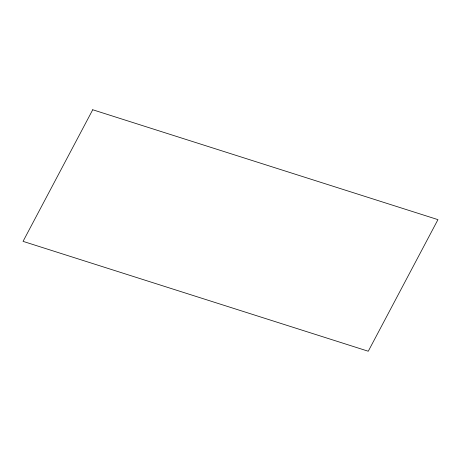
<?xml version="1.0" encoding="UTF-8"?>
<svg xmlns="http://www.w3.org/2000/svg" width="461" height="461" viewBox="0 0 461 461"><rect width="100%" height="100%" fill="white"/><g stroke="black" fill="none" stroke-linecap="round" stroke-linejoin="round"><path stroke-width="0.69" d="M92.73 109.758L23.05 241.362L368.27 351.242L437.95 219.638L92.73 109.758"/></g></svg>
